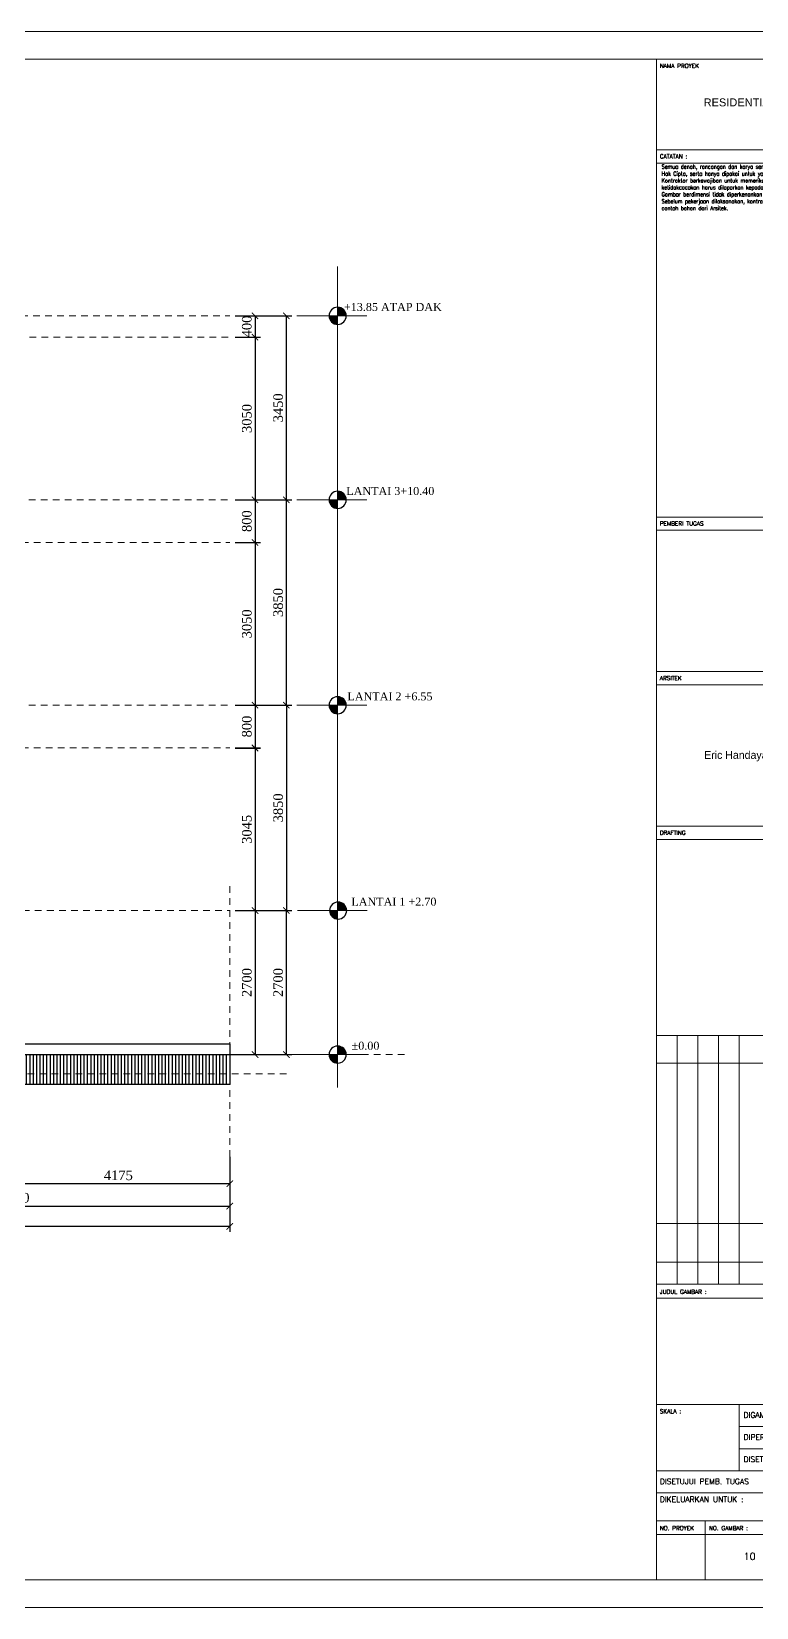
# Model space of a CAD drawing. Header units: millimetres. Extents: x -9564 to 494436, y -140371 to 4257.
# Drawn here: x 373.67 to 387.26, y 101.31 to 130.85 of the extents above; entities that cross this region are included whole.
import ezdxf
from ezdxf.enums import TextEntityAlignment as Align

# ---------------------------------------------------------------- set-up
doc = ezdxf.new("R2010")
doc.units = ezdxf.units.MM
doc.header["$MEASUREMENT"] = 0
doc.linetypes.add('DASHED2', pattern=[0.375, 0.25, -0.125])
doc.linetypes.add('HIDDEN2', pattern=[0.1875, 0.125, -0.0625])
doc.layers.get('DEFPOINTS').update_dxf_attribs({"lineweight": 18})
for name, color, linetype, lineweight in [('AS', 8, 'HIDDEN2', 5), ('DIM', 1, 'Continuous', 5), ('KOP', 7, 'Continuous', 80), ('LEGEND', 1, 'DASHED2', 50), ('XR-KOP A3_MOZART$0$A-TXTKOP', 3, 'Continuous', 5), ('XR-KOP A3_MOZART$0$KOP-A1$0$A-GRSKOP', 1, 'Continuous', 5), ('XR-KOP A3_MOZART$0$KOP-A1$0$A-TXTKOP', 3, 'Continuous', 5)]:
    doc.layers.add(name, color=color, linetype=linetype, lineweight=lineweight)
doc.layers.add('ht', color=14, linetype='Continuous')
doc.layers.add('TEXT', color=4, linetype='Continuous')
doc.styles.add('HAND', font='ROMAND.SHX', dxfattribs={"width": 0.8, "height": 250})
doc.styles.add('style1', font='times.ttf', dxfattribs={"height": 0.15})
doc.styles.add('style2', font='times.ttf', dxfattribs={"height": 0.18})
doc.styles.add('XR-KOP A3_MOZART$0$KOP-A1$0$DIM100', font='SIMPLEX.shx', dxfattribs={"width": 0.8, "height": 250})
doc.styles.add('XR-KOP A3_MOZART$0$KOP-A1$0$ROMANS', font='romans.shx', dxfattribs={"height": 200})
doc.styles.add('XR-KOP A3_MOZART$0$ROMAND', font='romand.shx', dxfattribs={"height": 2, "bigfont": 'bigfont.shx'})
doc.dimstyles.new('ISO-25', dxfattribs={"dimtxt": 0.18, "dimasz": 0.12, "dimexe": 0.1, "dimexo": 0.1, "dimgap": 0.0625, "dimtad": 1, "dimtoh": 1, "dimdec": 0, "dimlfac": 1000, "dimtxsty": 'style2', "dimblk": 'ARCHTICK', "dimcen": 0.15, "dimclrd": 1, "dimclre": 1, "dimclrt": 4, "dimadec": 0, "dimazin": 0, "dimtfac": 1, "dimtdec": 0, "dimtmove": 0, "dimatfit": 3, "dimldrblk": 'OBLIQUE', "dimfxl": 1, "dimarcsym": 0})

# ---------------------------------------------------------------- blocks, each defined once
blk = doc.blocks.new('_ArchTick')
at = {"color": 0, "linetype": 'ByBlock', "const_width": 0.15}
blk.add_lwpolyline([(-0.5, -0.5), (0.5, 0.5)], dxfattribs=at)
blk = doc.blocks.new('*D292')
at = {"color": 1, "lineweight": -2, "transparency": 16777216}
for p, q in [((600.642, 167.751), (601.116, 167.751)), ((601.016, 167.751), (601.016, 167.351)), ((600.642, 167.351), (601.116, 167.351))]:
    blk.add_line(p, q, dxfattribs=at)
at = {"layer": 'DEFPOINTS', "color": 0, "transparency": 16777216}
for p in [(600.542, 167.751), (600.542, 167.351), (601.016, 167.351)]:
    blk.add_point(p, dxfattribs=at)
at = {"color": 1, "lineweight": -2, "transparency": 16777216, "xscale": 0.12, "yscale": 0.12, "zscale": 0.12}
for p, rotation in [((601.016, 167.751), 90), ((601.016, 167.351), 270)]:
    blk.add_blockref('_ArchTick', p, dxfattribs=dict(at, rotation=rotation))
at = {"color": 4, "transparency": 16777216, "insert": (600.862, 167.551), "char_height": 0.18, "attachment_point": 5, "rotation": 90, "style": 'style2'}
blk.add_mtext('400', dxfattribs=at)
blk = doc.blocks.new('_Oblique')
at = {"color": 0, "linetype": 'ByBlock', "lineweight": -2}
blk.add_line((-0.5, -0.5), (0.5, 0.5), dxfattribs=at)
blk = doc.blocks.new('*D293')
at = {"color": 1, "lineweight": -2, "transparency": 16777216}
for p, q in [((600.642, 167.351), (601.116, 167.351)), ((601.016, 167.351), (601.016, 164.301)), ((600.642, 164.301), (601.116, 164.301))]:
    blk.add_line(p, q, dxfattribs=at)
at = {"layer": 'DEFPOINTS', "color": 0, "transparency": 16777216}
for p in [(600.542, 167.351), (600.542, 164.301), (601.016, 164.301)]:
    blk.add_point(p, dxfattribs=at)
at = {"color": 1, "lineweight": -2, "transparency": 16777216, "xscale": 0.12, "yscale": 0.12, "zscale": 0.12}
for p, rotation in [((601.016, 167.351), 90), ((601.016, 164.301), 270)]:
    blk.add_blockref('_ArchTick', p, dxfattribs=dict(at, rotation=rotation))
at = {"color": 4, "transparency": 16777216, "insert": (600.862, 165.826), "char_height": 0.18, "attachment_point": 5, "rotation": 90, "style": 'style2'}
blk.add_mtext('3050', dxfattribs=at)
blk = doc.blocks.new('*D179')
at = {"color": 1, "lineweight": -2, "transparency": 16777216}
for p, q in [((600.642, 164.301), (601.116, 164.301)), ((601.016, 164.301), (601.016, 163.501)), ((600.642, 163.501), (601.116, 163.501))]:
    blk.add_line(p, q, dxfattribs=at)
at = {"layer": 'DEFPOINTS', "color": 0, "transparency": 16777216}
for p in [(600.542, 164.301), (600.542, 163.501), (601.016, 163.501)]:
    blk.add_point(p, dxfattribs=at)
at = {"color": 1, "lineweight": -2, "transparency": 16777216, "xscale": 0.12, "yscale": 0.12, "zscale": 0.12}
for p, rotation in [((601.016, 164.301), 90), ((601.016, 163.501), 270)]:
    blk.add_blockref('_ArchTick', p, dxfattribs=dict(at, rotation=rotation))
at = {"color": 4, "transparency": 16777216, "insert": (600.862, 163.901), "char_height": 0.18, "attachment_point": 5, "rotation": 90, "style": 'style2'}
blk.add_mtext('800', dxfattribs=at)
blk = doc.blocks.new('*D294')
at = {"color": 1, "lineweight": -2, "transparency": 16777216}
for p, q in [((600.642, 163.501), (601.116, 163.501)), ((601.016, 163.501), (601.016, 160.451)), ((600.642, 160.451), (601.116, 160.451))]:
    blk.add_line(p, q, dxfattribs=at)
at = {"layer": 'DEFPOINTS', "color": 0, "transparency": 16777216}
for p in [(600.542, 163.501), (600.542, 160.451), (601.016, 160.451)]:
    blk.add_point(p, dxfattribs=at)
at = {"color": 1, "lineweight": -2, "transparency": 16777216, "xscale": 0.12, "yscale": 0.12, "zscale": 0.12}
for p, rotation in [((601.016, 163.501), 90), ((601.016, 160.451), 270)]:
    blk.add_blockref('_ArchTick', p, dxfattribs=dict(at, rotation=rotation))
at = {"color": 4, "transparency": 16777216, "insert": (600.862, 161.976), "char_height": 0.18, "attachment_point": 5, "rotation": 90, "style": 'style2'}
blk.add_mtext('3050', dxfattribs=at)
blk = doc.blocks.new('*D295')
at = {"color": 1, "lineweight": -2, "transparency": 16777216}
for p, q in [((600.642, 160.451), (601.116, 160.451)), ((601.016, 160.451), (601.016, 159.651)), ((600.642, 159.651), (601.116, 159.651))]:
    blk.add_line(p, q, dxfattribs=at)
at = {"layer": 'DEFPOINTS', "color": 0, "transparency": 16777216}
for p in [(600.542, 160.451), (600.542, 159.651), (601.016, 159.651)]:
    blk.add_point(p, dxfattribs=at)
at = {"color": 1, "lineweight": -2, "transparency": 16777216, "xscale": 0.12, "yscale": 0.12, "zscale": 0.12}
for p, rotation in [((601.016, 160.451), 90), ((601.016, 159.651), 270)]:
    blk.add_blockref('_ArchTick', p, dxfattribs=dict(at, rotation=rotation))
at = {"color": 4, "transparency": 16777216, "insert": (600.862, 160.051), "char_height": 0.18, "attachment_point": 5, "rotation": 90, "style": 'style2'}
blk.add_mtext('800', dxfattribs=at)
blk = doc.blocks.new('*D180')
at = {"color": 1, "lineweight": -2, "transparency": 16777216}
for p, q in [((600.642, 159.646), (601.116, 159.646)), ((601.016, 159.646), (601.016, 156.601)), ((600.642, 156.601), (601.116, 156.601))]:
    blk.add_line(p, q, dxfattribs=at)
at = {"layer": 'DEFPOINTS', "color": 0, "transparency": 16777216}
for p in [(600.542, 159.646), (600.542, 156.601), (601.016, 156.601)]:
    blk.add_point(p, dxfattribs=at)
at = {"color": 1, "lineweight": -2, "transparency": 16777216, "xscale": 0.12, "yscale": 0.12, "zscale": 0.12}
for p, rotation in [((601.016, 159.646), 90), ((601.016, 156.601), 270)]:
    blk.add_blockref('_ArchTick', p, dxfattribs=dict(at, rotation=rotation))
at = {"color": 4, "transparency": 16777216, "insert": (600.862, 158.123), "char_height": 0.18, "attachment_point": 5, "rotation": 90, "style": 'style2'}
blk.add_mtext('3045', dxfattribs=at)
blk = doc.blocks.new('*D296')
at = {"color": 1, "lineweight": -2, "transparency": 16777216}
for p, q in [((600.642, 156.601), (601.116, 156.601)), ((601.016, 156.601), (601.016, 153.901)), ((600.642, 153.901), (601.116, 153.901))]:
    blk.add_line(p, q, dxfattribs=at)
at = {"layer": 'DEFPOINTS', "color": 0, "transparency": 16777216}
for p in [(600.542, 156.601), (600.542, 153.901), (601.016, 153.901)]:
    blk.add_point(p, dxfattribs=at)
at = {"color": 1, "lineweight": -2, "transparency": 16777216, "xscale": 0.12, "yscale": 0.12, "zscale": 0.12}
for p, rotation in [((601.016, 156.601), 90), ((601.016, 153.901), 270)]:
    blk.add_blockref('_ArchTick', p, dxfattribs=dict(at, rotation=rotation))
at = {"color": 4, "transparency": 16777216, "insert": (600.862, 155.251), "char_height": 0.18, "attachment_point": 5, "rotation": 90, "style": 'style2'}
blk.add_mtext('2700', dxfattribs=at)
blk = doc.blocks.new('*D297')
at = {"color": 1, "lineweight": -2, "transparency": 16777216}
for p, q in [((601.116, 156.601), (601.703, 156.601)), ((601.603, 153.901), (601.603, 156.601)), ((601.116, 153.901), (601.703, 153.901))]:
    blk.add_line(p, q, dxfattribs=at)
at = {"layer": 'DEFPOINTS', "color": 0, "transparency": 16777216}
for p in [(601.016, 156.601), (601.603, 156.601), (601.016, 153.901)]:
    blk.add_point(p, dxfattribs=at)
at = {"color": 1, "lineweight": -2, "transparency": 16777216, "xscale": 0.12, "yscale": 0.12, "zscale": 0.12}
for p, rotation in [((601.603, 156.601), 90), ((601.603, 153.901), 270)]:
    blk.add_blockref('_ArchTick', p, dxfattribs=dict(at, rotation=rotation))
at = {"color": 4, "transparency": 16777216, "insert": (601.449, 155.251), "char_height": 0.18, "attachment_point": 5, "rotation": 90, "style": 'style2'}
blk.add_mtext('2700', dxfattribs=at)
blk = doc.blocks.new('*D181')
at = {"color": 1, "lineweight": -2, "transparency": 16777216}
for p, q in [((601.116, 160.451), (601.703, 160.451)), ((601.603, 160.451), (601.603, 156.601)), ((601.116, 156.601), (601.703, 156.601))]:
    blk.add_line(p, q, dxfattribs=at)
at = {"layer": 'DEFPOINTS', "color": 0, "transparency": 16777216}
for p in [(601.016, 160.451), (601.016, 156.601), (601.603, 156.601)]:
    blk.add_point(p, dxfattribs=at)
at = {"color": 1, "lineweight": -2, "transparency": 16777216, "xscale": 0.12, "yscale": 0.12, "zscale": 0.12}
for p, rotation in [((601.603, 160.451), 90), ((601.603, 156.601), 270)]:
    blk.add_blockref('_ArchTick', p, dxfattribs=dict(at, rotation=rotation))
at = {"color": 4, "transparency": 16777216, "insert": (601.449, 158.526), "char_height": 0.18, "attachment_point": 5, "rotation": 90, "style": 'style2'}
blk.add_mtext('3850', dxfattribs=at)
blk = doc.blocks.new('*D182')
at = {"color": 1, "lineweight": -2, "transparency": 16777216}
for p, q in [((601.116, 164.301), (601.703, 164.301)), ((601.603, 160.451), (601.603, 164.301)), ((601.116, 160.451), (601.703, 160.451))]:
    blk.add_line(p, q, dxfattribs=at)
at = {"layer": 'DEFPOINTS', "color": 0, "transparency": 16777216}
for p in [(601.016, 164.301), (601.603, 164.301), (601.016, 160.451)]:
    blk.add_point(p, dxfattribs=at)
at = {"color": 1, "lineweight": -2, "transparency": 16777216, "xscale": 0.12, "yscale": 0.12, "zscale": 0.12}
for p, rotation in [((601.603, 164.301), 90), ((601.603, 160.451), 270)]:
    blk.add_blockref('_ArchTick', p, dxfattribs=dict(at, rotation=rotation))
at = {"color": 4, "transparency": 16777216, "insert": (601.449, 162.376), "char_height": 0.18, "attachment_point": 5, "rotation": 90, "style": 'style2'}
blk.add_mtext('3850', dxfattribs=at)
blk = doc.blocks.new('*D183')
at = {"color": 1, "lineweight": -2, "transparency": 16777216}
for p, q in [((601.116, 167.751), (601.703, 167.751)), ((601.603, 164.301), (601.603, 167.751)), ((601.116, 164.301), (601.703, 164.301))]:
    blk.add_line(p, q, dxfattribs=at)
at = {"layer": 'DEFPOINTS', "color": 0, "transparency": 16777216}
for p in [(601.016, 167.751), (601.603, 167.751), (601.016, 164.301)]:
    blk.add_point(p, dxfattribs=at)
at = {"color": 1, "lineweight": -2, "transparency": 16777216, "xscale": 0.12, "yscale": 0.12, "zscale": 0.12}
for p, rotation in [((601.603, 167.751), 90), ((601.603, 164.301), 270)]:
    blk.add_blockref('_ArchTick', p, dxfattribs=dict(at, rotation=rotation))
at = {"color": 4, "transparency": 16777216, "insert": (601.449, 166.026), "char_height": 0.18, "attachment_point": 5, "rotation": 90, "style": 'style2'}
blk.add_mtext('3450', dxfattribs=at)
blk = doc.blocks.new('A$C459A4C15')
at = {"layer": 'ht'}
h = blk.add_hatch(color=256, dxfattribs=at)
h.paths.add_polyline_path([(0, 0.08), (0, 0), (-0.08, 0, -0.414214)])
h.paths.add_polyline_path([(0, 0), (0.08, 0, -0.414214), (0, -0.08)])
blk.add_circle((0, 0), 0.0801, dxfattribs=at)
blk = doc.blocks.new('*D150')
at = {"color": 1, "lineweight": -2, "transparency": 16777216}
for p, q in [((596.367, 151.981), (596.367, 151.382)), ((600.542, 151.981), (600.542, 151.382)), ((596.367, 151.482), (600.542, 151.482))]:
    blk.add_line(p, q, dxfattribs=at)
at = {"layer": 'DEFPOINTS', "color": 0, "transparency": 16777216}
for p in [(596.367, 152.081), (600.542, 152.081), (600.542, 151.482)]:
    blk.add_point(p, dxfattribs=at)
at = {"color": 1, "lineweight": -2, "transparency": 16777216, "xscale": 0.12, "yscale": 0.12, "zscale": 0.12, "rotation": 180}
blk.add_blockref('_ArchTick', (596.367, 151.482), dxfattribs=at)
at = {"color": 1, "lineweight": -2, "transparency": 16777216, "xscale": 0.12, "yscale": 0.12, "zscale": 0.12}
blk.add_blockref('_ArchTick', (600.542, 151.482), dxfattribs=at)
at = {"color": 4, "transparency": 16777216, "insert": (598.454, 151.636), "char_height": 0.18, "attachment_point": 5, "style": 'style2'}
blk.add_mtext('4175', dxfattribs=at)
blk = doc.blocks.new('*D152')
at = {"color": 1, "lineweight": -2, "transparency": 16777216}
for p, q in [((592.492, 151.382), (592.492, 150.961)), ((600.542, 151.382), (600.542, 150.961)), ((592.492, 151.061), (600.542, 151.061))]:
    blk.add_line(p, q, dxfattribs=at)
at = {"layer": 'DEFPOINTS', "color": 0, "transparency": 16777216}
for p in [(592.492, 151.482), (600.542, 151.482), (600.542, 151.061)]:
    blk.add_point(p, dxfattribs=at)
at = {"color": 1, "lineweight": -2, "transparency": 16777216, "xscale": 0.12, "yscale": 0.12, "zscale": 0.12, "rotation": 180}
blk.add_blockref('_ArchTick', (592.492, 151.061), dxfattribs=at)
at = {"color": 1, "lineweight": -2, "transparency": 16777216, "xscale": 0.12, "yscale": 0.12, "zscale": 0.12}
blk.add_blockref('_ArchTick', (600.542, 151.061), dxfattribs=at)
at = {"color": 4, "transparency": 16777216, "insert": (596.517, 151.215), "char_height": 0.18, "attachment_point": 5, "style": 'style2'}
blk.add_mtext('8050', dxfattribs=at)
blk = doc.blocks.new('*D153')
at = {"color": 1, "lineweight": -2, "transparency": 16777216}
for p, q in [((582.897, 150.961), (582.897, 150.578)), ((600.542, 150.961), (600.542, 150.578)), ((600.542, 150.678), (582.897, 150.678))]:
    blk.add_line(p, q, dxfattribs=at)
at = {"layer": 'DEFPOINTS', "color": 0, "transparency": 16777216}
for p in [(582.897, 151.061), (600.542, 151.061), (582.897, 150.678)]:
    blk.add_point(p, dxfattribs=at)
at = {"color": 1, "lineweight": -2, "transparency": 16777216, "xscale": 0.12, "yscale": 0.12, "zscale": 0.12, "rotation": 180}
blk.add_blockref('_ArchTick', (582.897, 150.678), dxfattribs=at)
at = {"color": 1, "lineweight": -2, "transparency": 16777216, "xscale": 0.12, "yscale": 0.12, "zscale": 0.12}
blk.add_blockref('_ArchTick', (600.542, 150.678), dxfattribs=at)
at = {"color": 4, "transparency": 16777216, "insert": (591.719, 150.832), "char_height": 0.18, "attachment_point": 5, "style": 'style2'}
blk.add_mtext('17645', dxfattribs=at)
blk = doc.blocks.new('hsdh')
at = {"layer": 'XR-KOP A3_MOZART$0$KOP-A1$0$A-GRSKOP', "linetype": 'Continuous', "lineweight": 5}
for p, q in [((140385, 56660), (140385, 82138)), ((140385, 80618), (145017, 80618)), ((140385, 74466), (145017, 74466)), ((140385, 74244), (145017, 74244)), ((140385, 71876), (145017, 71876)), ((140385, 71654), (145017, 71654)), ((140385, 69286), (145017, 69286)), ((140385, 69063), (145017, 69063)), ((140385, 65781), (145017, 65781)), ((140385, 65781), (145017, 65781)), ((140732, 61611), (140732, 65781)), ((141079, 61611), (141079, 65781)), ((141427, 61611), (141427, 65781)), ((141774, 61611), (141774, 65781)), ((140385, 65317), (145017, 65317)), ((140385, 62631), (145017, 62631)), ((140385, 61982), (145017, 61982)), ((140385, 61611), (145017, 61611)), ((140385, 61611), (145017, 61611)), ((140385, 61380), (145017, 61380)), ((140385, 59597), (145017, 59597)), ((141774, 59597), (141774, 58485)), ((141774, 59226), (145017, 59226)), ((141774, 58856), (145017, 58856)), ((140385, 58485), (145017, 58485)), ((140385, 58115), (145017, 58115)), ((140385, 57651), (145017, 57651)), ((141201, 57651), (141201, 56660)), ((140385, 57420), (145017, 57420))]:
    blk.add_line(p, q, dxfattribs=at)
at = {"layer": 'XR-KOP A3_MOZART$0$KOP-A1$0$A-GRSKOP', "color": 0, "linetype": 'Continuous', "lineweight": 5}
blk.add_lwpolyline([(145480, 82601), (107945, 82601), (107945, 56197), (145480, 56197)], close=True, dxfattribs=at)
at = {"layer": 'XR-KOP A3_MOZART$0$KOP-A1$0$A-GRSKOP', "color": 5, "linetype": 'Continuous', "lineweight": 5}
blk.add_lwpolyline([(145017, 82138), (108409, 82138), (108409, 56660), (145017, 56660)], close=True, dxfattribs=at)
at = {"layer": 'XR-KOP A3_MOZART$0$KOP-A1$0$A-GRSKOP', "linetype": 'Continuous', "lineweight": 5}
blk.add_lwpolyline([(145017, 80396), (140385, 80396)], dxfattribs=at)
at = {"layer": 'KOP', "color": 7, "char_height": 132.26, "attachment_point": 1, "style": 'style2'}
for s, insert in [('{\\fArial|b0|i0|c0|p34;RESIDENTIAL HOUSE AKASIA 2 / 59}', (141177, 81480)), ('{\\fBankGothic Lt BT|b0|i0|c0|p34;Eric Handaya,S.T I.A.I}', (141186, 70546))]:
    blk.add_mtext(s, dxfattribs=dict(at, insert=insert))
at = {"layer": 'XR-KOP A3_MOZART$0$KOP-A1$0$A-TXTKOP', "lineweight": 5, "style": 'XR-KOP A3_MOZART$0$KOP-A1$0$ROMANS'}
for s, height, p in [('NAMA PROYEK', 69.49, (140443, 81990)), ('CATATAN :', 69.5, (140443, 80475)), ('PEMBERI TUGAS', 69.49, (140443, 74323)), ('ARSITEK', 69.5, (140443, 71733)), ('DRAFTING', 69.5, (140443, 69142)), ('JUDUL GAMBAR :', 69.49, (140443, 61451)), ('SKALA :', 69.5, (140443, 59449)), ('DIGAMBAR', 92.6, (141846, 59375)), ('DIPERIKSA', 92.6, (141846, 59004)), ('DISETUJUI', 92.6, (141846, 58634)), ('DISETUJUI PEMB. TUGAS', 92.65, (140443, 58262)), ('DIKELUARKAN UNTUK :', 92.65, (140443, 57961)), ('NO. PROYEK', 69.5, (140443, 57491)), ('NO. GAMBAR :', 69.49, (141267, 57491))]:
    blk.add_text(s, height=height, dxfattribs=at).set_placement(p)
at = {"layer": 'XR-KOP A3_MOZART$0$KOP-A1$0$A-TXTKOP', "insert": (140473, 80371), "char_height": 69.485, "width": 4456.22, "attachment_point": 1, "style": 'XR-KOP A3_MOZART$0$KOP-A1$0$DIM100'}
blk.add_mtext('Semua denah, rancangan dan karya seni yang tertera pada gambar ini dilindungi oleh Undang-undang Hak Cipta, serta hanya dipakai untuk yang telah ditentukan dan tidak boleh diperbanyak tanpa ijin tertulis.\\PKontraktor berkewajiban untuk memeriksa dimensi terhadap keadaan lapangan dan apabila ada ketidakcocokan harus dilaporkan kepada Arsitek.\\PGambar berdimensi tidak diperkenankan diskala.\\PSebelum pekerjaan dilaksanakan, kontraktor berkewajiban untuk meminta persetujuan gambar kerja dan contoh bahan dari Arsitek.', dxfattribs=at)
blk = doc.blocks.new('A$C2a879c63')
h = blk.add_hatch()
h.set_pattern_fill('ANSI31', color=8, scale=0.02, angle=45)
h.set_pattern_definition([(90, (278.396384, -115.29338), (-0.0635, 0), [])])
h.paths.add_polyline_path([(393.6563, 10.0054), (396.7288, 10.0054), (396.7288, 10.3654), (391.4088, 10.3654), (391.4088, 9.8054), (393.6563, 9.8054)])
h.paths.add_polyline_path([(391.4088, 10.3654), (390.6588, 10.3654), (390.6588, 9.8054), (391.4088, 9.8054)])
h.paths.add_polyline_path([(390.6588, 10.3654), (390.4088, 10.3654), (390.4088, 9.8054), (390.6588, 9.8054)])
h.paths.add_polyline_path([(390.4088, 10.3654), (388.8088, 10.3654), (388.8088, 10.0054), (388.6588, 10.0054), (388.6588, 9.8054), (390.4088, 9.8054)])
h.paths.add_polyline_path([(396.5788, 10.0054), (393.6563, 10.0054), (393.6563, 9.8054), (396.5788, 9.8054)])
h.paths.add_polyline_path([(397.2538, 10.3654), (396.7288, 10.3654), (396.7288, 9.8054), (397.2538, 9.8054)])
h.paths.add_polyline_path([(396.7288, 10.0054), (396.6538, 10.0054), (396.6538, 9.8054), (396.7288, 9.8054)])
h.paths.add_polyline_path([(396.6538, 10.0054), (396.5788, 10.0054), (396.5788, 9.8054), (396.6538, 9.8054)])
h.paths.add_polyline_path([(397.3288, 10.3654), (397.3288, 10.0054), (397.2538, 10.0054), (397.2538, 9.8054), (406.3038, 9.8054), (406.3038, 10.3654)])
for p, q in [((398.3288, 10.5654), (406.3038, 10.5654)), ((402.0038, 10.3654), (406.7781, 10.3654)), ((406.3038, 10.5654), (406.3038, 9.8054)), ((406.3038, 9.8054), (388.6588, 9.8054))]:
    blk.add_line(p, q)
at = {"layer": 'AS'}
for p, q in [((397.6685, 24.2154), (406.3038, 24.2154)), ((397.6022, 23.8154), (406.3038, 23.8154)), ((398.4875, 20.7654), (406.3038, 20.7654)), ((398.355, 19.9654), (406.3038, 19.9654)), ((398.4875, 16.9154), (406.3038, 16.9154)), ((398.355, 16.1154), (406.3038, 16.1154)), ((406.3038, 13.5254), (406.3038, 7.1403)), ((393.8788, 13.0654), (406.3038, 13.0654)), ((406.3038, 10.3654), (409.6169, 10.3654)), ((407.3652, 10.0054), (386.4075, 10.0054))]:
    blk.add_line(p, q, dxfattribs=at)
at = {"layer": 'DIM', "color": 1, "linetype": 'ByBlock'}
for p, q in [((408.3259, 25.1378), (408.3259, 9.7514)), ((408.8704, 24.2154), (407.5622, 24.2154)), ((408.8704, 20.7654), (407.5622, 20.7654)), ((408.8704, 16.9154), (407.5622, 16.9154)), ((408.8794, 13.0654), (407.5712, 13.0654)), ((408.8704, 10.3654), (407.5622, 10.3654))]:
    blk.add_line(p, q, dxfattribs=at)
at = {"xscale": -2, "yscale": 2, "zscale": 2}
for p in [(408.3259, 24.2154), (408.3259, 20.7654), (408.3259, 16.9154), (408.3349, 13.0654), (408.3259, 10.3654)]:
    blk.add_blockref('A$C459A4C15', p, dxfattribs=at)
at = {"layer": 'LEGEND', "xscale": 0.00111896417510141, "yscale": 0.00111896417510141, "zscale": 0.00111896417510141}
blk.add_blockref('hsdh', (257.213, -62.8819), dxfattribs=at)
at = {"color": 4, "style": 'HAND'}
for tag, height, rotation, p in [('DRY.WASHER', 0.054, 0, (11.9366, 24.9122)), ('PATIO', 0.135, 0, (20.9666, 21.5696)), ('GENSET', 0.135, 0, (18.2157, 17.1045)), ('PLANTERBOX', 0.135, 90, (22.169, 13.2959)), ('PLANTERBOX', 0.135, 0, (18.5224, 11.5633)), ('PATIO', 0.135, 0, (400.0395, 10.821)), ('CARPORT', 0.135, 0, (12.157, 9.7744)), ('CARPORT', 0.135, 0, (20.6202, 9.7744))]:
    blk.add_attdef(tag, text='', height=height, rotation=rotation, dxfattribs=at).set_placement(p, align=Align.MIDDLE)
at = {"layer": 'TEXT', "style": 'style1'}
for s, p in [('+13.85 ATAP DAK', (410.2772, 24.3068)), ('LANTAI 3+10.40', (410.1384, 20.8568)), ('LANTAI 2 +6.55', (410.1036, 17.0068)), ('LANTAI 1 +2.70', (410.1774, 13.1568)), ('%%P0.00', (409.109, 10.4568))]:
    blk.add_text(s, height=0.15, dxfattribs=at).set_placement(p, align=Align.RIGHT)
at = {"layer": 'XR-KOP A3_MOZART$0$A-TXTKOP', "insert": (415.9357, 1.0259), "char_height": 0.12959, "attachment_point": 1, "style": 'XR-KOP A3_MOZART$0$ROMAND'}
blk.add_mtext_dynamic_manual_height_columns('10', width=334.351235, gutter_width=75.5301, heights=[0], dxfattribs=at)
at = {"layer": 'XR-KOP A3_MOZART$0$A-TXTKOP', "style": 'XR-KOP A3_MOZART$0$ROMAND'}
for tag, p in [('1:200', (37.0468, 3.1879)), ('1:100', (79.0468, 3.1879)), ('1:100', (121.0468, 3.1879)), ('1:100', (163.0468, 3.1879)), ('1:100', (205.0468, 3.1879)), ('1:100', (247.0468, 3.1879)), ('1:100', (289.0468, 3.1879)), ('1:100', (331.0468, 3.1879)), ('1:100', (373.0468, 3.1879)), ('1:100', (415.0468, 3.1879)), ('1:100', (457.0468, 3.1879)), ('1:100', (499.0468, 3.1879))]:
    blk.add_attdef(tag, text='', height=0.1296, dxfattribs=at).set_placement(p, align=Align.MIDDLE)
dim = blk.add_linear_dim(base=(406.7781, 23.8154), p1=(406.3038, 24.2154), p2=(406.3038, 23.8154), angle=90, dimstyle='ISO-25')
dim.commit()
dim.dimension.update_dxf_attribs({"geometry": '*D292', "text_midpoint": (406.7781, 24.0154), "dimtype": 128, "insert": (-194.2379, -143.5351)})
for base, p1, p2, picture, middle in [((407.3652, 24.2154), (406.7781, 20.7654), (406.7781, 24.2154), '*D183', (407.2111, 22.4904)), ((406.7781, 20.7654), (406.3038, 23.8154), (406.3038, 20.7654), '*D293', (406.624, 22.2904)), ((406.7781, 19.9654), (406.3038, 20.7654), (406.3038, 19.9654), '*D179', (406.624, 20.3654)), ((407.3652, 20.7654), (406.7781, 16.9154), (406.7781, 20.7654), '*D182', (407.2111, 18.8404)), ((406.7781, 16.9154), (406.3038, 19.9654), (406.3038, 16.9154), '*D294', (406.624, 18.4404)), ((406.7781, 16.1154), (406.3038, 16.9154), (406.3038, 16.1154), '*D295', (406.624, 16.5154)), ((407.3652, 13.0654), (406.7781, 16.9154), (406.7781, 13.0654), '*D181', (407.2111, 14.9904)), ((406.7781, 13.0654), (406.3038, 16.1104), (406.3038, 13.0654), '*D180', (406.624, 14.5879)), ((406.7781, 10.3654), (406.3038, 13.0654), (406.3038, 10.3654), '*D296', (406.6237, 11.7154)), ((407.3652, 13.0654), (406.7781, 10.3654), (406.7781, 13.0654), '*D297', (407.2109, 11.7154))]:
    dim = blk.add_linear_dim(base=base, p1=p1, p2=p2, angle=90, dimstyle='ISO-25')
    dim.commit()
    dim.dimension.update_dxf_attribs({"geometry": picture, "text_midpoint": middle, "insert": (-194.2379, -143.5351)})
for base, p1, p2, picture, middle in [((406.3038, 7.9464), (402.1288, 8.5454), (406.3038, 8.5454), '*D150', (404.2163, 8.1007)), ((406.3038, 7.5255), (398.2538, 7.9464), (406.3038, 7.9464), '*D152', (402.2788, 7.6795)), ((388.6588, 7.143), (406.3038, 7.5255), (388.6588, 7.5255), '*D153', (397.4813, 7.2973))]:
    dim = blk.add_linear_dim(base=base, p1=p1, p2=p2, dimstyle='ISO-25')
    dim.commit()
    dim.dimension.update_dxf_attribs({"geometry": picture, "text_midpoint": middle, "insert": (-194.2379, -143.5351)})

msp = doc.modelspace()

# ---------------------------------------------------------------- block references
msp.add_blockref('A$C2a879c63', (-28.9148, 101.3058))

doc.saveas('drawing.dxf')
